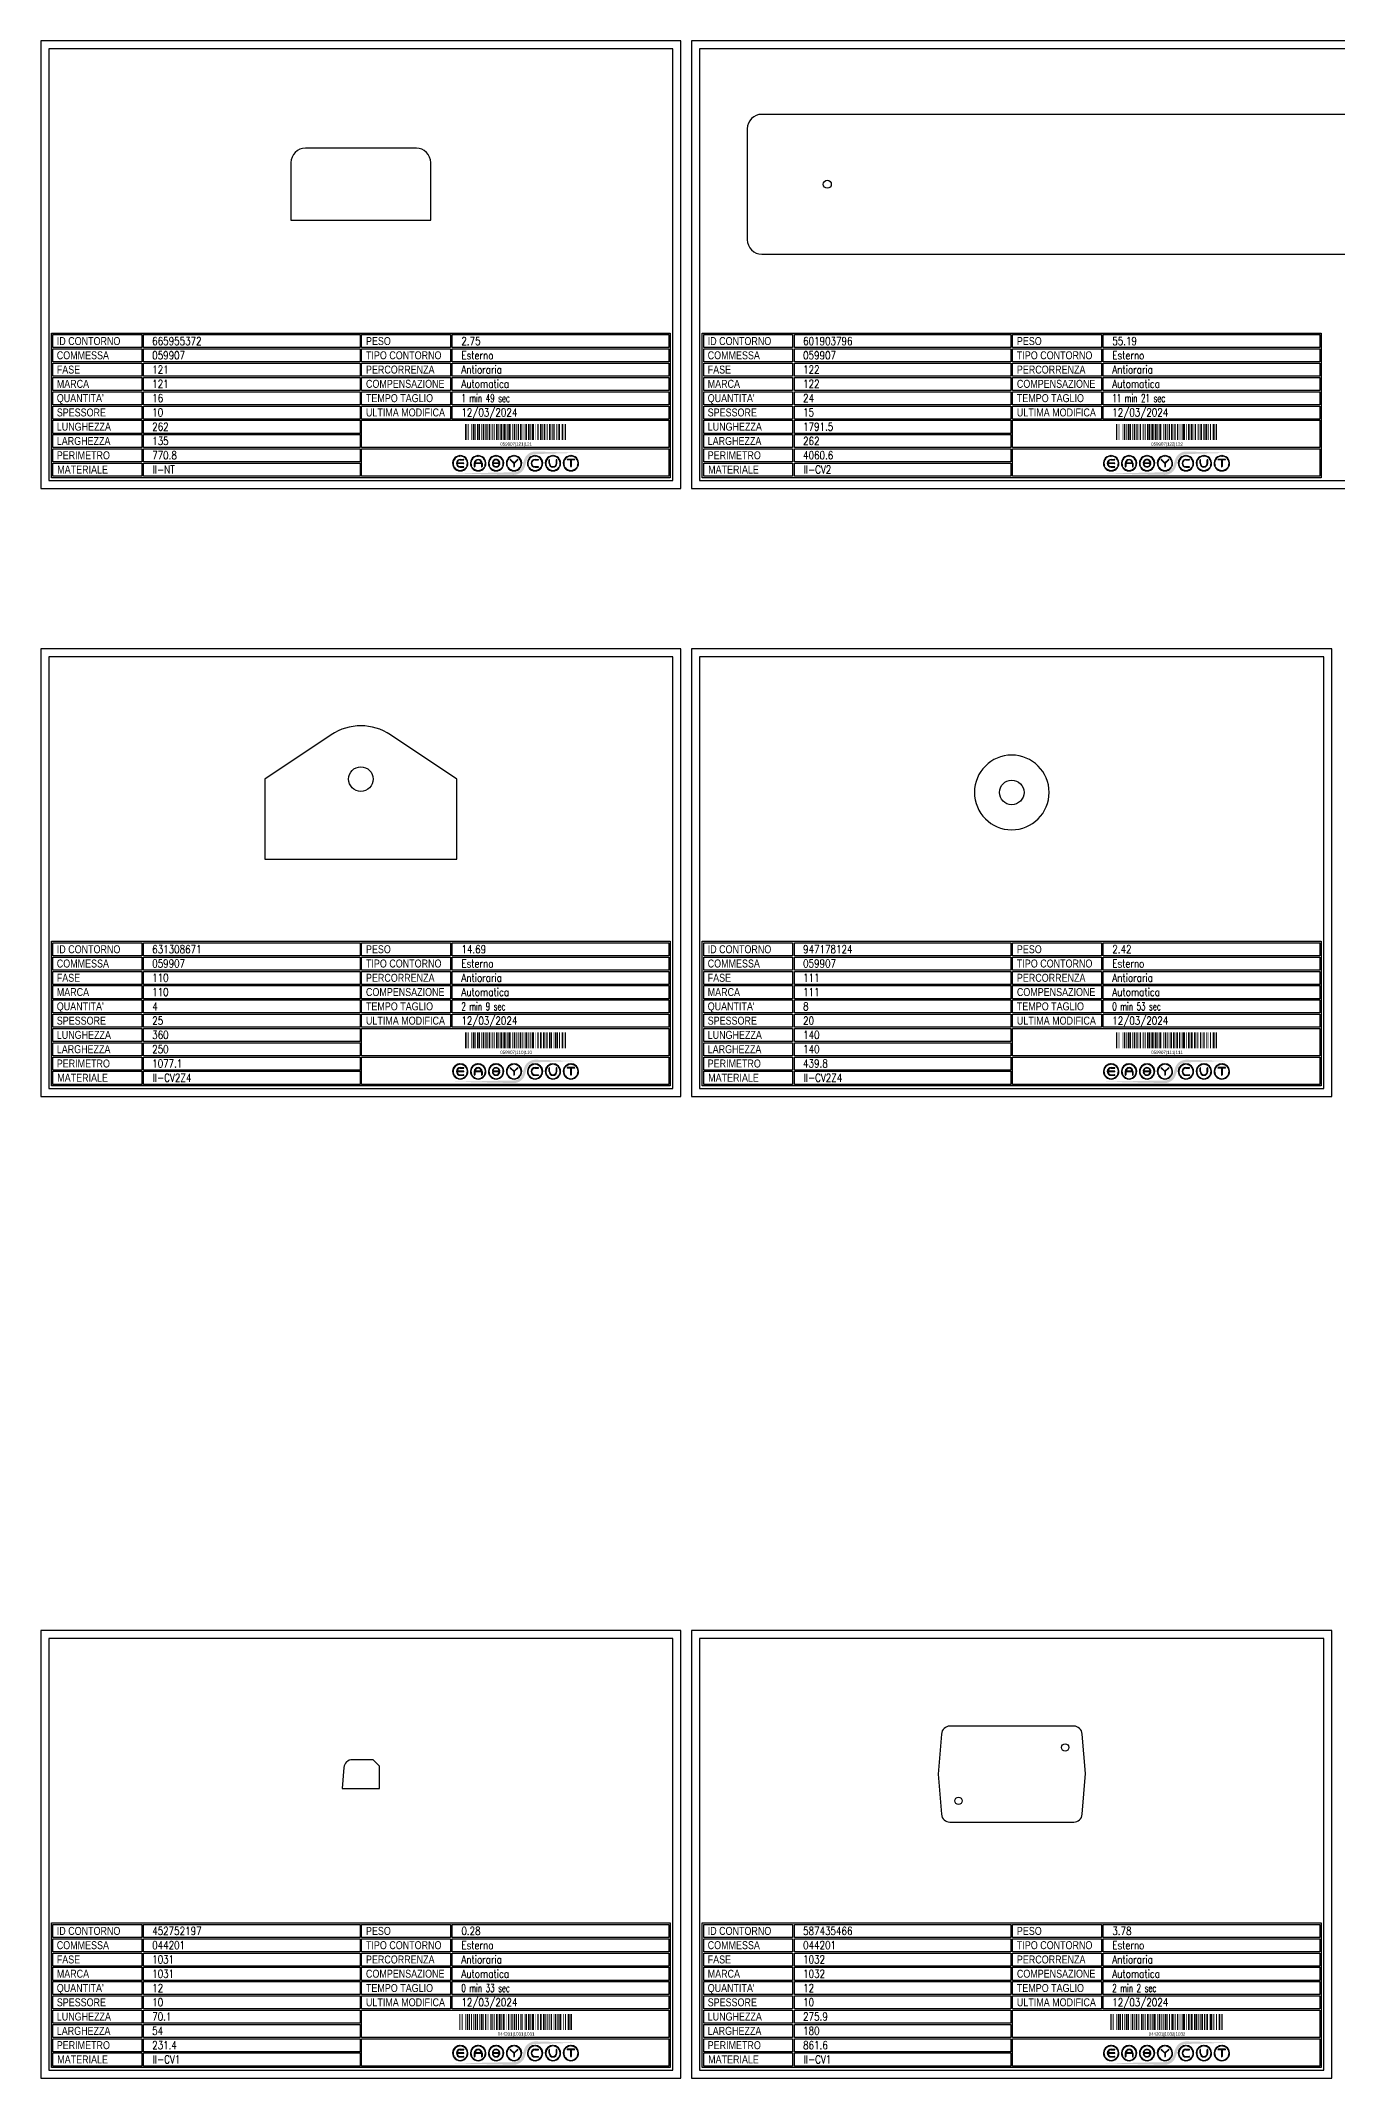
# Model space of a CAD drawing. Header units: millimetres. Extents: x 28039 to 145264, y 9873 to 40131.
# Drawn here: x 30479 to 32909, y 17393 to 21212 of the extents above; entities that cross this region are included whole.
import ezdxf
from ezdxf.enums import TextEntityAlignment as Align

# ---------------------------------------------------------------- set-up
doc = ezdxf.new("R2010")
doc.units = ezdxf.units.MM
doc.styles.add('EasyCutStyle', font='romans.shx', dxfattribs={"width": 0.8})
doc.styles.add('EasyCutStyle1', font='arial.ttf', dxfattribs={"width": 0.8})

# ---------------------------------------------------------------- blocks, each defined once
blk = doc.blocks.new('*U4')
at = {"color": 5}
blk.add_lwpolyline([(0, 0), (1200, 0), (1200, 839), (0, 839)], close=True, dxfattribs=at)
at = {"color": 7}
blk.add_lwpolyline([(15, 15), (1185, 15), (1185, 824), (15, 824)], close=True, dxfattribs=at)
at = {"color": 253}
blk.add_lwpolyline([(20, 291), (1180, 291), (1180, 20), (20, 20)], close=True, dxfattribs=at)
at = {"color": 2}
for points in [[(23, 288.1), (189.3, 288.1), (189.3, 263.7), (23, 263.7)], [(23, 288.1), (189.3, 288.1), (189.3, 263.7), (23, 263.7)], [(601.5, 288.1), (767.9, 288.1), (767.9, 263.7), (601.5, 263.7)], [(23, 261.4), (189.3, 261.4), (189.3, 237), (23, 237)], [(23, 234.6), (189.3, 234.6), (189.3, 210.2), (23, 210.2)], [(601.5, 261.4), (767.9, 261.4), (767.9, 237), (601.5, 237)], [(601.5, 234.6), (767.9, 234.6), (767.9, 210.2), (601.5, 210.2)], [(23, 207.9), (189.3, 207.9), (189.3, 183.4), (23, 183.4)], [(601.5, 207.9), (767.9, 207.9), (767.9, 183.4), (601.5, 183.4)], [(23, 181.1), (189.3, 181.1), (189.3, 156.7), (23, 156.7)], [(23, 154.3), (189.3, 154.3), (189.3, 129.9), (23, 129.9)], [(601.5, 181.1), (767.9, 181.1), (767.9, 156.7), (601.5, 156.7)], [(601.5, 154.3), (767.9, 154.3), (767.9, 129.9), (601.5, 129.9)], [(23, 127.6), (189.3, 127.6), (189.3, 103.1), (23, 103.1)], [(23, 100.8), (189.3, 100.8), (189.3, 76.4), (23, 76.4)], [(23, 74), (189.3, 74), (189.3, 49.6), (23, 49.6)], [(23, 47.3), (189.3, 47.3), (189.3, 22.9), (23, 22.9)]]:
    blk.add_lwpolyline(points, close=True, dxfattribs=at)
at = {"color": 1}
for points in [[(192.7, 288.1), (598.5, 288.1), (598.5, 263.7), (192.7, 263.7)], [(771.3, 288.1), (1177.2, 288.1), (1177.2, 263.7), (771.3, 263.7)], [(192.7, 261.4), (598.5, 261.4), (598.5, 237), (192.7, 237)], [(192.7, 234.6), (598.5, 234.6), (598.5, 210.2), (192.7, 210.2)], [(771.3, 261.4), (1177.2, 261.4), (1177.2, 237), (771.3, 237)], [(771.3, 234.6), (1177.2, 234.6), (1177.2, 210.2), (771.3, 210.2)], [(192.7, 207.9), (598.5, 207.9), (598.5, 183.4), (192.7, 183.4)], [(771.3, 207.9), (1177.2, 207.9), (1177.2, 183.4), (771.3, 183.4)], [(192.7, 181.1), (598.5, 181.1), (598.5, 156.7), (192.7, 156.7)], [(192.7, 154.3), (598.5, 154.3), (598.5, 129.9), (192.7, 129.9)], [(771.3, 181.1), (1177.2, 181.1), (1177.2, 156.7), (771.3, 156.7)], [(771.3, 154.3), (1177.2, 154.3), (1177.2, 129.9), (771.3, 129.9)], [(192.7, 127.6), (598.5, 127.6), (598.5, 103.1), (192.7, 103.1)], [(601.5, 127.6), (1177.2, 127.6), (1177.2, 76.4), (601.5, 76.4)], [(192.7, 100.8), (598.5, 100.8), (598.5, 76.4), (192.7, 76.4)], [(192.7, 74), (598.5, 74), (598.5, 49.6), (192.7, 49.6)], [(192.7, 47.3), (598.5, 47.3), (598.5, 22.9), (192.7, 22.9)], [(601.5, 74), (1177.2, 74), (1177.2, 22.9), (601.5, 22.9)]]:
    blk.add_lwpolyline(points, close=True, dxfattribs=at)
at = {"color": 161, "style": 'EasyCutStyle1', "width": 0.8}
for s, p in [('ID CONTORNO', (30.1, 268.6)), ('PESO', (609.6, 268.6)), ('COMMESSA', (30.1, 241.9)), ('FASE', (30.1, 215.1)), ('TIPO CONTORNO', (609.6, 241.9)), ('PERCORRENZA', (609.6, 215.1)), ('MARCA', (30.1, 188.4)), ('COMPENSAZIONE', (609.6, 188.4)), ("QUANTITA'", (30.1, 161.6)), ('TEMPO TAGLIO', (609.6, 161.6)), ('SPESSORE', (30.1, 134.8)), ('LUNGHEZZA', (30.1, 108.1)), ('ULTIMA MODIFICA', (609.6, 134.8)), ('LARGHEZZA', (30.1, 81.3)), ('PERIMETRO', (30.1, 54.5)), ('MATERIALE', (31, 27.8))]:
    blk.add_text(s, height=15, dxfattribs=at).set_placement(p)
at = {"style": 'EasyCutStyle'}
for tag, p, width in [('IDSHAPE', (208.9, 268.6), 0.8), ('WEIGTHSHAPE', (788.4, 268.6), 0.8), ('ORDERSHAPE', (208.9, 241.9), 0.8), ('PHASESHAPE', (208.9, 215.1), 0.8), ('TYPESHAPE', (788.4, 241.9), 0.8), ('JOUSHAPE', (788.4, 215.1), 0.8), ('MKSHAPE', (208.9, 188.4), 0.8), ('COMPSHAPE', (788.4, 188.4), 0.8), ('QTASHAPE', (208.9, 161.6), 0.8), ('TIMECUTSHAPE', (788.4, 161.6), 0.65), ('TKSHAPE', (208.9, 134.8), 0.8), ('LENGTHSHAPE', (208.9, 108.1), 0.8), ('LASTMODIFYSHAPE', (788.4, 134.8), 0.8), ('HEIGHTSHAPE', (208.9, 81.3), 0.8), ('PERIMETERSHAPE', (208.9, 54.5), 0.8), ('MATSHAPE', (209.8, 27.8), 0.8)]:
    blk.add_attdef(tag, p, '', height=15, dxfattribs=dict(at, width=width))
blk = doc.blocks.new('Logo')
h = blk.add_hatch(color=256)
h.set_gradient(color1=(255, 0, 0), color2=(255, 255, 0), tint=1)
h.paths.add_polyline_path([(20.5, 4.4, -0.339454), (37.1, 17.2), (118.6, 19.6), (37.1, 22, 0.339454), (15.8, 5.7), (13.2, -4.2, -0.339454), (-3.4, -16.9), (-118.2, -19.3), (-3.4, -21.7, 0.339454), (17.8, -5.4)])
for color, points in [(140, [(-115.9, -5.7, -1), (-116.7, -6.1, -0.520567), (-104.9, 14.3, -1), (-104.9, 13.5, 0.520567)]), (256, [(-97.3, 0.4), (-110, 0.4, -0.394366), (-103.7, 6.3), (-97.3, 6.3, 1), (-97.3, 7.2), (-103.7, 7.2, 1), (-103.7, -7.2), (-97.3, -7.2, 1), (-97.3, -6.3), (-103.7, -6.3, -0.394366), (-110, -0.4), (-97.3, -0.4, 1)]), (140, [(-91.4, -5.7, 1), (-90.6, -6.1, 0.520567), (-102.4, 14.3, 0.916853), (-102.6, 13.5, 0.043377), (-102.5, 13.5, -0.520567)]), (140, [(-82.3, -5.7, -1), (-83.1, -6.1, -0.520567), (-71.3, 14.3, -1), (-71.3, 13.5, 0.520567)]), (140, [(-57.8, -5.7, 1), (-57, -6.1, 0.520567), (-68.8, 14.3, 1), (-68.9, 13.5, -0.520567)]), (140, [(-48.7, -5.7, -1), (-49.5, -6.1, -0.520567), (-37.7, 14.3, -1), (-37.7, 13.5, 0.520567)]), (256, [(-31.2, -0.4, -0.486114), (-30.3, -1.5, -0.776377), (-42.6, -1.6, 1), (-43.4, -1.9, 0.776377), (-29.5, -1.7, 0.486114), (-31.2, 0.4), (-41.8, 0.4, -0.486114), (-42.6, 1.5, -0.776377), (-30.4, 1.6, 1), (-29.5, 1.9, 0.776377), (-43.5, 1.7, 0.486114), (-41.8, -0.4)]), (140, [(-24.2, -5.7, 1), (-23.4, -6.1, 0.520567), (-35.2, 14.3, 1), (-35.3, 13.5, -0.520567)]), (140, [(-15.1, -5.7, -1), (-15.9, -6.1, -0.520567), (-4.1, 14.3, -1), (-4.1, 13.5, 0.520567)]), (256, [(-9.3, 7.1, 1), (-10, 6.5), (-3.3, -0.2), (-3.3, -6.3, 1), (-2.4, -6.3), (-2.4, -0.2), (4.2, 6.5, 1), (3.6, 7.1), (-2.9, 0.6)]), (140, [(9.4, -5.7, 1), (10.2, -6.1, 0.520567), (-1.6, 14.3, 1), (-1.7, 13.5, -0.520567)]), (140, [(24.2, -5.7, -1), (23.4, -6.1, -0.520567), (35.2, 14.3, -1), (35.3, 13.5, 0.520567)]), (256, [(36.5, -7.2), (42.8, -7.2, 1), (42.8, -6.3), (36.5, -6.3, -1), (36.5, 6.3), (42.8, 6.3, 1), (42.8, 7.2), (36.5, 7.2, 1)]), (140, [(48.7, -5.7, 1), (49.5, -6.1, 0.520567), (37.7, 14.3, 1), (37.7, 13.5, -0.520567)]), (140, [(57.8, -5.7, -1), (57, -6.1, -0.520567), (68.8, 14.3, -1), (68.9, 13.5, 0.520567)]), (256, [(63.7, 0), (63.7, 6.3, 1), (62.9, 6.3), (62.9, 0, 1), (77.3, 0), (77.3, 6.3, 1), (76.4, 6.3), (76.4, 0, -1)]), (140, [(82.3, -5.7, 1), (83.1, -6.1, 0.520567), (71.3, 14.3, 1), (71.3, 13.5, -0.520567)]), (140, [(91.4, -5.7, -1), (90.6, -6.1, -0.520567), (102.4, 14.3, -1), (102.5, 13.5, 0.520567)]), (256, [(96.9, 7.2, 1), (96.9, 6.3), (103.2, 6.3), (103.2, -6.3, 1), (104.1, -6.3), (104.1, 6.3), (110.4, 6.3, 1), (110.4, 7.2)]), (140, [(115.9, -5.7, 1), (116.7, -6.1, 0.520567), (104.9, 14.3, 1), (104.9, 13.5, -0.520567)]), (140, [(-91.9, -8.3, 1), (-92.6, -7.8, -0.520567), (-114.8, -7.8, 1), (-115.5, -8.3, 0.520567)]), (140, [(-58.3, -8.3, 1), (-59, -7.8, -0.520567), (-81.2, -7.8, 1), (-81.9, -8.3, 0.520567)]), (140, [(-24.7, -8.3, 1), (-25.4, -7.8, -0.520567), (-47.6, -7.8, 1), (-48.3, -8.3, 0.520567)]), (140, [(8.9, -8.3, 1), (8.2, -7.8, -0.520567), (-14, -7.8, 1), (-14.7, -8.3, 0.520567)]), (140, [(48.3, -8.3, 1), (47.6, -7.8, -0.520567), (25.4, -7.8, 1), (24.7, -8.3, 0.520567)]), (140, [(81.9, -8.3, 1), (81.2, -7.8, -0.520567), (59, -7.8, 1), (58.3, -8.3, 0.520567)]), (140, [(115.5, -8.3, 1), (114.8, -7.8, -0.520567), (92.6, -7.8, 1), (91.9, -8.3, 0.520567)])]:
    blk.add_hatch(color=color).paths.add_polyline_path(points)
h = blk.add_hatch(color=256)
h.paths.add_polyline_path([(-63.7, -0.4), (-63.7, -6.3, 1), (-62.9, -6.3), (-62.9, 0, 1), (-77.3, 0), (-77.3, -6.3, 1), (-76.4, -6.3), (-76.4, -0.4)])
h.paths.add_polyline_path([(-76.4, 0.4, -0.933992), (-63.8, 0.4)], flags=16)
for p, q in [((-97.3, 0.4), (-110, 0.4)), ((-103.7, 7.2), (-97.3, 7.2)), ((-103.7, 6.3), (-97.3, 6.3)), ((-77.3, 0), (-77.3, -6.3)), ((-63.8, 0.4), (-76.4, 0.4)), ((-62.9, 0), (-62.9, -6.3)), ((-31.2, 0.4), (-41.8, 0.4)), ((-3.3, -0.2), (-10, 6.5)), ((-2.9, 0.6), (-9.3, 7.1)), ((-2.9, 0.6), (3.6, 7.1)), ((-2.4, -0.2), (4.2, 6.5)), ((36.5, 7.2), (42.8, 7.2)), ((36.5, 6.3), (42.8, 6.3)), ((62.9, 0), (62.9, 6.3)), ((63.7, 0), (63.7, 6.3)), ((76.4, 0), (76.4, 6.3)), ((77.3, 0), (77.3, 6.3)), ((110.4, 7.2), (96.9, 7.2)), ((103.2, 6.3), (96.9, 6.3)), ((103.2, 6.3), (103.2, -6.3)), ((104.1, 6.3), (104.1, -6.3)), ((110.4, 6.3), (104.1, 6.3)), ((-97.3, -0.4), (-110, -0.4)), ((-103.7, -6.3), (-97.3, -6.3)), ((-103.7, -7.2), (-97.3, -7.2)), ((-76.4, -0.4), (-76.4, -6.3)), ((-63.7, -0.4), (-76.4, -0.4)), ((-63.7, -0.4), (-63.7, -6.3)), ((-31.2, -0.4), (-41.8, -0.4)), ((-3.3, -0.2), (-3.3, -6.3)), ((-2.4, -0.2), (-2.4, -6.3)), ((36.5, -6.3), (42.8, -6.3)), ((36.5, -7.2), (42.8, -7.2))]:
    blk.add_line(p, q)
at = {"color": 140}
for centre, radius, start, end in [((-103.7, 0), 14.4, 95, 205), ((-103.7, 0), 13.5, 95, 205), ((-104.9, 13.9), 0.432, 275, 95), ((-102.5, 13.9), 0.432, 85, 265), ((-103.7, 0), 13.5, 335, 85), ((-103.7, 0), 14.4, 335, 85), ((-70.1, 0), 14.4, 95, 205), ((-70.1, 0), 13.5, 95, 205), ((-71.3, 13.9), 0.432, 275, 95), ((-68.9, 13.9), 0.432, 85, 265), ((-70.1, 0), 13.5, 335, 85), ((-70.1, 0), 14.4, 335, 85), ((-36.5, 0), 14.4, 95, 205), ((-36.5, 0), 13.5, 95, 205), ((-37.7, 13.9), 0.432, 275, 95), ((-35.3, 13.9), 0.432, 85, 265), ((-36.5, 0), 13.5, 335, 85), ((-36.5, 0), 14.4, 335, 85), ((-2.9, 0), 14.4, 95, 205), ((-2.9, 0), 13.5, 95, 205), ((-4.1, 13.9), 0.432, 275, 95), ((-1.7, 13.9), 0.432, 85, 265), ((-2.9, 0), 13.5, 335, 85), ((-2.9, 0), 14.4, 335, 85), ((36.5, 0), 14.4, 95, 205), ((36.5, 0), 13.5, 95, 205), ((35.3, 13.9), 0.432, 275, 95), ((37.7, 13.9), 0.432, 85, 265), ((36.5, 0), 14.4, 335, 85), ((36.5, 0), 13.5, 335, 85), ((70.1, 0), 14.4, 95, 205), ((70.1, 0), 13.5, 95, 205), ((68.9, 13.9), 0.432, 275, 95), ((71.3, 13.9), 0.432, 85, 265), ((70.1, 0), 14.4, 335, 85), ((70.1, 0), 13.5, 335, 85), ((103.7, 0), 14.4, 95, 205), ((103.7, 0), 13.5, 95, 205), ((102.5, 13.9), 0.432, 275, 95), ((104.9, 13.9), 0.432, 85, 265), ((103.7, 0), 14.4, 335, 85), ((103.7, 0), 13.5, 335, 85), ((-116.3, -5.9), 0.432, 205, 25), ((-115.1, -8), 0.432, 35, 215), ((-103.7, 0), 14.4, 215, 325), ((-103.7, 0), 13.5, 215, 325), ((-92.2, -8), 0.432, 325, 145), ((-91, -5.9), 0.432, 155, 335), ((-82.7, -5.9), 0.432, 205, 25), ((-81.5, -8), 0.432, 35, 215), ((-70.1, 0), 14.4, 215, 325), ((-70.1, 0), 13.5, 215, 325), ((-58.6, -8), 0.432, 325, 145), ((-57.4, -5.9), 0.432, 155, 335), ((-49.1, -5.9), 0.432, 205, 25), ((-47.9, -8), 0.432, 35, 215), ((-36.5, 0), 14.4, 215, 325), ((-36.5, 0), 13.5, 215, 325), ((-25, -8), 0.432, 325, 145), ((-23.8, -5.9), 0.432, 155, 335), ((-15.5, -5.9), 0.432, 205, 25), ((-14.3, -8), 0.432, 35, 215), ((-2.9, 0), 14.4, 215, 325), ((-2.9, 0), 13.5, 215, 325), ((8.6, -8), 0.432, 325, 145), ((9.8, -5.9), 0.432, 155, 335), ((23.8, -5.9), 0.432, 205, 25), ((25, -8), 0.432, 35, 215), ((36.5, 0), 14.4, 215, 325), ((36.5, 0), 13.5, 215, 325), ((47.9, -8), 0.432, 325, 145), ((49.1, -5.9), 0.432, 155, 335), ((57.4, -5.9), 0.432, 205, 25), ((58.6, -8), 0.432, 35, 215), ((70.1, 0), 14.4, 215, 325), ((70.1, 0), 13.5, 215, 325), ((81.5, -8), 0.432, 325, 145), ((82.7, -5.9), 0.432, 155, 335), ((91, -5.9), 0.432, 205, 25), ((92.2, -8), 0.432, 35, 215), ((103.7, 0), 14.4, 215, 325), ((103.7, 0), 13.5, 215, 325), ((115.1, -8), 0.432, 325, 145), ((116.3, -5.9), 0.432, 155, 335)]:
    blk.add_arc(centre, radius, start, end, dxfattribs=at)
for centre, radius, start, end in [((-103.7, 0), 7.2, 90, 270), ((-103.7, 0), 6.34, 90, 176.0904), ((-97.3, 6.8), 0.432, 270, 90), ((-97.3, 0), 0.432, 270, 90), ((-70.1, 0), 7.2, 0, 180), ((-70.1, 0), 6.34, 3.9096, 176.0904), ((-36.5, 0), 7.2, 15, 166.2998), ((-41.8, 1.3), 1.73, 166.2998, 270), ((-41.8, 1.3), 0.864, 166.2998, 270), ((-36.5, 0), 6.34, 15, 166.2998), ((-31.2, -1.3), 1.73, 346.2998, 90), ((-29.9, 1.8), 0.432, 195, 15), ((-9.6, 6.8), 0.432, 45, 225), ((3.9, 6.8), 0.432, 315, 135), ((36.5, 0), 7.2, 90, 270), ((36.5, 0), 6.34, 90, 270), ((42.8, 6.8), 0.432, 270, 90), ((63.3, 6.3), 0.432, 0, 180), ((70.1, 0), 7.2, 180, 0), ((70.1, 0), 6.34, 180, 0), ((76.8, 6.3), 0.432, 0, 180), ((96.9, 6.8), 0.432, 90, 270), ((110.4, 6.8), 0.432, 270, 90), ((-103.7, 0), 6.34, 183.9096, 270), ((-97.3, -6.8), 0.432, 270, 90), ((-76.8, -6.3), 0.432, 180, 0), ((-63.3, -6.3), 0.432, 180, 0), ((-43, -1.8), 0.432, 15, 195), ((-36.5, 0), 7.2, 195, 346.2998), ((-36.5, 0), 6.34, 195, 346.2998), ((-31.2, -1.3), 0.864, 346.2998, 90), ((-2.9, -6.3), 0.432, 180, 0), ((42.8, -6.8), 0.432, 270, 90), ((103.7, -6.3), 0.432, 180, 0)]:
    blk.add_arc(centre, radius, start, end)
blk = doc.blocks.new('BARCODE128_452752197', base_point=(31368.8, 17473.4))
at = {"linetype": 'Continuous'}
for points, const_width in [([(31369.8, 17473.4), (31369.8, 17503.4)], 2), ([(31372.3, 17473.4), (31372.3, 17503.4)], 1), ([(31375.3, 17473.4), (31375.3, 17503.4)], 1), ([(31380.3, 17473.4), (31380.3, 17503.4)], 1), ([(31384.3, 17473.4), (31384.3, 17503.4)], 3), ([(31387.8, 17473.4), (31387.8, 17503.4)], 2), ([(31391.8, 17473.4), (31391.8, 17503.4)], 2), ([(31395.3, 17473.4), (31395.3, 17503.4)], 1), ([(31399.3, 17473.4), (31399.3, 17503.4)], 3), ([(31402.8, 17473.4), (31402.8, 17503.4)], 2), ([(31406.3, 17473.4), (31406.3, 17503.4)], 1), ([(31410.3, 17473.4), (31410.3, 17503.4)], 3), ([(31413.8, 17473.4), (31413.8, 17503.4)], 2), ([(31418.3, 17473.4), (31418.3, 17503.4)], 3), ([(31422.3, 17473.4), (31422.3, 17503.4)], 1), ([(31424.3, 17473.4), (31424.3, 17503.4)], 1), ([(31428.3, 17473.4), (31428.3, 17503.4)], 3), ([(31431.8, 17473.4), (31431.8, 17503.4)], 2), ([(31435.3, 17473.4), (31435.3, 17503.4)], 1), ([(31439.3, 17473.4), (31439.3, 17503.4)], 3), ([(31443.8, 17473.4), (31443.8, 17503.4)], 2), ([(31446.3, 17473.4), (31446.3, 17503.4)], 1), ([(31448.3, 17473.4), (31448.3, 17503.4)], 1), ([(31451.8, 17473.4), (31451.8, 17503.4)], 4), ([(31457.3, 17473.4), (31457.3, 17503.4)], 1), ([(31461.3, 17473.4), (31461.3, 17503.4)], 3), ([(31465.8, 17473.4), (31465.8, 17503.4)], 2), ([(31468.3, 17473.4), (31468.3, 17503.4)], 1), ([(31472.3, 17473.4), (31472.3, 17503.4)], 3), ([(31475.8, 17473.4), (31475.8, 17503.4)], 2), ([(31479.8, 17473.4), (31479.8, 17503.4)], 2), ([(31483.3, 17473.4), (31483.3, 17503.4)], 1), ([(31486.3, 17473.4), (31486.3, 17503.4)], 3), ([(31490.3, 17473.4), (31490.3, 17503.4)], 1), ([(31494.3, 17473.4), (31494.3, 17503.4)], 3), ([(31498.8, 17473.4), (31498.8, 17503.4)], 2), ([(31501.3, 17473.4), (31501.3, 17503.4)], 1), ([(31503.3, 17473.4), (31503.3, 17503.4)], 1), ([(31506.8, 17473.4), (31506.8, 17503.4)], 4), ([(31512.3, 17473.4), (31512.3, 17503.4)], 1), ([(31516.3, 17473.4), (31516.3, 17503.4)], 3), ([(31520.8, 17473.4), (31520.8, 17503.4)], 2), ([(31523.3, 17473.4), (31523.3, 17503.4)], 1), ([(31527.3, 17473.4), (31527.3, 17503.4)], 3), ([(31530.8, 17473.4), (31530.8, 17503.4)], 2), ([(31534.8, 17473.4), (31534.8, 17503.4)], 2), ([(31538.3, 17473.4), (31538.3, 17503.4)], 1), ([(31541.3, 17473.4), (31541.3, 17503.4)], 3), ([(31545.3, 17473.4), (31545.3, 17503.4)], 1), ([(31549.3, 17473.4), (31549.3, 17503.4)], 3), ([(31553.8, 17473.4), (31553.8, 17503.4)], 2), ([(31556.3, 17473.4), (31556.3, 17503.4)], 1), ([(31558.8, 17473.4), (31558.8, 17503.4)], 2), ([(31564.3, 17473.4), (31564.3, 17503.4)], 1), ([(31567.8, 17473.4), (31567.8, 17503.4)], 2), ([(31573.3, 17473.4), (31573.3, 17503.4)], 3), ([(31576.3, 17473.4), (31576.3, 17503.4)], 1), ([(31578.8, 17473.4), (31578.8, 17503.4)], 2)]:
    blk.add_lwpolyline(points, dxfattribs=dict(at, const_width=const_width))
blk.add_text('044201|1031|1031', height=6).set_placement((31475.3, 17462.9), align=Align.CENTER)
blk = doc.blocks.new('BARCODE128_587435466', base_point=(32588.8, 17473.4))
at = {"linetype": 'Continuous'}
for points, const_width in [([(32589.8, 17473.4), (32589.8, 17503.4)], 2), ([(32592.3, 17473.4), (32592.3, 17503.4)], 1), ([(32595.3, 17473.4), (32595.3, 17503.4)], 1), ([(32600.3, 17473.4), (32600.3, 17503.4)], 1), ([(32604.3, 17473.4), (32604.3, 17503.4)], 3), ([(32607.8, 17473.4), (32607.8, 17503.4)], 2), ([(32611.8, 17473.4), (32611.8, 17503.4)], 2), ([(32615.3, 17473.4), (32615.3, 17503.4)], 1), ([(32619.3, 17473.4), (32619.3, 17503.4)], 3), ([(32622.8, 17473.4), (32622.8, 17503.4)], 2), ([(32626.3, 17473.4), (32626.3, 17503.4)], 1), ([(32630.3, 17473.4), (32630.3, 17503.4)], 3), ([(32633.8, 17473.4), (32633.8, 17503.4)], 2), ([(32638.3, 17473.4), (32638.3, 17503.4)], 3), ([(32642.3, 17473.4), (32642.3, 17503.4)], 1), ([(32644.3, 17473.4), (32644.3, 17503.4)], 1), ([(32648.3, 17473.4), (32648.3, 17503.4)], 3), ([(32651.8, 17473.4), (32651.8, 17503.4)], 2), ([(32655.3, 17473.4), (32655.3, 17503.4)], 1), ([(32659.3, 17473.4), (32659.3, 17503.4)], 3), ([(32663.8, 17473.4), (32663.8, 17503.4)], 2), ([(32666.3, 17473.4), (32666.3, 17503.4)], 1), ([(32668.3, 17473.4), (32668.3, 17503.4)], 1), ([(32671.8, 17473.4), (32671.8, 17503.4)], 4), ([(32677.3, 17473.4), (32677.3, 17503.4)], 1), ([(32681.3, 17473.4), (32681.3, 17503.4)], 3), ([(32685.8, 17473.4), (32685.8, 17503.4)], 2), ([(32688.3, 17473.4), (32688.3, 17503.4)], 1), ([(32692.3, 17473.4), (32692.3, 17503.4)], 3), ([(32695.8, 17473.4), (32695.8, 17503.4)], 2), ([(32699.8, 17473.4), (32699.8, 17503.4)], 2), ([(32703.3, 17473.4), (32703.3, 17503.4)], 1), ([(32706.3, 17473.4), (32706.3, 17503.4)], 3), ([(32710.8, 17473.4), (32710.8, 17503.4)], 2), ([(32715.3, 17473.4), (32715.3, 17503.4)], 3), ([(32719.3, 17473.4), (32719.3, 17503.4)], 1), ([(32721.3, 17473.4), (32721.3, 17503.4)], 1), ([(32723.3, 17473.4), (32723.3, 17503.4)], 1), ([(32726.8, 17473.4), (32726.8, 17503.4)], 4), ([(32732.3, 17473.4), (32732.3, 17503.4)], 1), ([(32736.3, 17473.4), (32736.3, 17503.4)], 3), ([(32740.8, 17473.4), (32740.8, 17503.4)], 2), ([(32743.3, 17473.4), (32743.3, 17503.4)], 1), ([(32747.3, 17473.4), (32747.3, 17503.4)], 3), ([(32750.8, 17473.4), (32750.8, 17503.4)], 2), ([(32754.8, 17473.4), (32754.8, 17503.4)], 2), ([(32758.3, 17473.4), (32758.3, 17503.4)], 1), ([(32761.3, 17473.4), (32761.3, 17503.4)], 3), ([(32765.8, 17473.4), (32765.8, 17503.4)], 2), ([(32770.3, 17473.4), (32770.3, 17503.4)], 3), ([(32774.3, 17473.4), (32774.3, 17503.4)], 1), ([(32777.8, 17473.4), (32777.8, 17503.4)], 4), ([(32781.3, 17473.4), (32781.3, 17503.4)], 1), ([(32783.3, 17473.4), (32783.3, 17503.4)], 1), ([(32787.8, 17473.4), (32787.8, 17503.4)], 2), ([(32793.3, 17473.4), (32793.3, 17503.4)], 3), ([(32796.3, 17473.4), (32796.3, 17503.4)], 1), ([(32798.8, 17473.4), (32798.8, 17503.4)], 2)]:
    blk.add_lwpolyline(points, dxfattribs=dict(at, const_width=const_width))
blk.add_text('044201|1032|1032', height=6).set_placement((32695.3, 17462.9), align=Align.CENTER)
blk = doc.blocks.new('BARCODE128_631308671', base_point=(31368.8, 19313.4))
at = {"linetype": 'Continuous'}
for points, const_width in [([(31369.8, 19313.4), (31369.8, 19343.4)], 2), ([(31372.3, 19313.4), (31372.3, 19343.4)], 1), ([(31375.3, 19313.4), (31375.3, 19343.4)], 1), ([(31380.3, 19313.4), (31380.3, 19343.4)], 1), ([(31384.3, 19313.4), (31384.3, 19343.4)], 3), ([(31387.8, 19313.4), (31387.8, 19343.4)], 2), ([(31391.8, 19313.4), (31391.8, 19343.4)], 2), ([(31395.3, 19313.4), (31395.3, 19343.4)], 3), ([(31399.3, 19313.4), (31399.3, 19343.4)], 1), ([(31403.3, 19313.4), (31403.3, 19343.4)], 3), ([(31407.3, 19313.4), (31407.3, 19343.4)], 1), ([(31409.8, 19313.4), (31409.8, 19343.4)], 2), ([(31414.3, 19313.4), (31414.3, 19343.4)], 3), ([(31418.3, 19313.4), (31418.3, 19343.4)], 1), ([(31420.8, 19313.4), (31420.8, 19343.4)], 2), ([(31424.3, 19313.4), (31424.3, 19343.4)], 1), ([(31428.3, 19313.4), (31428.3, 19343.4)], 3), ([(31431.8, 19313.4), (31431.8, 19343.4)], 2), ([(31436.3, 19313.4), (31436.3, 19343.4)], 3), ([(31439.8, 19313.4), (31439.8, 19343.4)], 2), ([(31443.3, 19313.4), (31443.3, 19343.4)], 3), ([(31446.3, 19313.4), (31446.3, 19343.4)], 1), ([(31448.3, 19313.4), (31448.3, 19343.4)], 1), ([(31451.8, 19313.4), (31451.8, 19343.4)], 4), ([(31457.3, 19313.4), (31457.3, 19343.4)], 1), ([(31461.3, 19313.4), (31461.3, 19343.4)], 3), ([(31465.8, 19313.4), (31465.8, 19343.4)], 2), ([(31468.3, 19313.4), (31468.3, 19343.4)], 1), ([(31472.3, 19313.4), (31472.3, 19343.4)], 3), ([(31476.8, 19313.4), (31476.8, 19343.4)], 2), ([(31479.3, 19313.4), (31479.3, 19343.4)], 1), ([(31483.3, 19313.4), (31483.3, 19343.4)], 3), ([(31486.8, 19313.4), (31486.8, 19343.4)], 2), ([(31490.3, 19313.4), (31490.3, 19343.4)], 1), ([(31492.3, 19313.4), (31492.3, 19343.4)], 1), ([(31495.8, 19313.4), (31495.8, 19343.4)], 4), ([(31501.3, 19313.4), (31501.3, 19343.4)], 1), ([(31505.3, 19313.4), (31505.3, 19343.4)], 3), ([(31509.8, 19313.4), (31509.8, 19343.4)], 2), ([(31512.3, 19313.4), (31512.3, 19343.4)], 1), ([(31516.3, 19313.4), (31516.3, 19343.4)], 3), ([(31520.8, 19313.4), (31520.8, 19343.4)], 2), ([(31523.3, 19313.4), (31523.3, 19343.4)], 1), ([(31527.3, 19313.4), (31527.3, 19343.4)], 3), ([(31530.8, 19313.4), (31530.8, 19343.4)], 2), ([(31534.3, 19313.4), (31534.3, 19343.4)], 1), ([(31537.8, 19313.4), (31537.8, 19343.4)], 2), ([(31541.3, 19313.4), (31541.3, 19343.4)], 3), ([(31545.8, 19313.4), (31545.8, 19343.4)], 2), ([(31551.3, 19313.4), (31551.3, 19343.4)], 3), ([(31554.3, 19313.4), (31554.3, 19343.4)], 1), ([(31556.8, 19313.4), (31556.8, 19343.4)], 2)]:
    blk.add_lwpolyline(points, dxfattribs=dict(at, const_width=const_width))
blk.add_text('059907|110|110', height=6).set_placement((31464.3, 19302.9), align=Align.CENTER)
blk = doc.blocks.new('BARCODE128_947178124', base_point=(32588.8, 19313.4))
at = {"linetype": 'Continuous'}
for points, const_width in [([(32589.8, 19313.4), (32589.8, 19343.4)], 2), ([(32592.3, 19313.4), (32592.3, 19343.4)], 1), ([(32595.3, 19313.4), (32595.3, 19343.4)], 1), ([(32600.3, 19313.4), (32600.3, 19343.4)], 1), ([(32604.3, 19313.4), (32604.3, 19343.4)], 3), ([(32607.8, 19313.4), (32607.8, 19343.4)], 2), ([(32611.8, 19313.4), (32611.8, 19343.4)], 2), ([(32615.3, 19313.4), (32615.3, 19343.4)], 3), ([(32619.3, 19313.4), (32619.3, 19343.4)], 1), ([(32623.3, 19313.4), (32623.3, 19343.4)], 3), ([(32627.3, 19313.4), (32627.3, 19343.4)], 1), ([(32629.8, 19313.4), (32629.8, 19343.4)], 2), ([(32634.3, 19313.4), (32634.3, 19343.4)], 3), ([(32638.3, 19313.4), (32638.3, 19343.4)], 1), ([(32640.8, 19313.4), (32640.8, 19343.4)], 2), ([(32644.3, 19313.4), (32644.3, 19343.4)], 1), ([(32648.3, 19313.4), (32648.3, 19343.4)], 3), ([(32651.8, 19313.4), (32651.8, 19343.4)], 2), ([(32656.3, 19313.4), (32656.3, 19343.4)], 3), ([(32659.8, 19313.4), (32659.8, 19343.4)], 2), ([(32663.3, 19313.4), (32663.3, 19343.4)], 3), ([(32666.3, 19313.4), (32666.3, 19343.4)], 1), ([(32668.3, 19313.4), (32668.3, 19343.4)], 1), ([(32671.8, 19313.4), (32671.8, 19343.4)], 4), ([(32677.3, 19313.4), (32677.3, 19343.4)], 1), ([(32681.3, 19313.4), (32681.3, 19343.4)], 3), ([(32685.8, 19313.4), (32685.8, 19343.4)], 2), ([(32688.3, 19313.4), (32688.3, 19343.4)], 1), ([(32692.3, 19313.4), (32692.3, 19343.4)], 3), ([(32696.8, 19313.4), (32696.8, 19343.4)], 2), ([(32699.3, 19313.4), (32699.3, 19343.4)], 1), ([(32703.3, 19313.4), (32703.3, 19343.4)], 3), ([(32707.8, 19313.4), (32707.8, 19343.4)], 2), ([(32710.3, 19313.4), (32710.3, 19343.4)], 1), ([(32712.3, 19313.4), (32712.3, 19343.4)], 1), ([(32715.8, 19313.4), (32715.8, 19343.4)], 4), ([(32721.3, 19313.4), (32721.3, 19343.4)], 1), ([(32725.3, 19313.4), (32725.3, 19343.4)], 3), ([(32729.8, 19313.4), (32729.8, 19343.4)], 2), ([(32732.3, 19313.4), (32732.3, 19343.4)], 1), ([(32736.3, 19313.4), (32736.3, 19343.4)], 3), ([(32740.8, 19313.4), (32740.8, 19343.4)], 2), ([(32743.3, 19313.4), (32743.3, 19343.4)], 1), ([(32747.3, 19313.4), (32747.3, 19343.4)], 3), ([(32751.8, 19313.4), (32751.8, 19343.4)], 2), ([(32754.3, 19313.4), (32754.3, 19343.4)], 1), ([(32758.8, 19313.4), (32758.8, 19343.4)], 2), ([(32761.3, 19313.4), (32761.3, 19343.4)], 1), ([(32765.8, 19313.4), (32765.8, 19343.4)], 2), ([(32771.3, 19313.4), (32771.3, 19343.4)], 3), ([(32774.3, 19313.4), (32774.3, 19343.4)], 1), ([(32776.8, 19313.4), (32776.8, 19343.4)], 2)]:
    blk.add_lwpolyline(points, dxfattribs=dict(at, const_width=const_width))
blk.add_text('059907|111|111', height=6).set_placement((32684.3, 19302.9), align=Align.CENTER)
blk = doc.blocks.new('BARCODE128_665955372', base_point=(31368.8, 20453.4))
at = {"linetype": 'Continuous'}
for points, const_width in [([(31369.8, 20453.4), (31369.8, 20483.4)], 2), ([(31372.3, 20453.4), (31372.3, 20483.4)], 1), ([(31375.3, 20453.4), (31375.3, 20483.4)], 1), ([(31380.3, 20453.4), (31380.3, 20483.4)], 1), ([(31384.3, 20453.4), (31384.3, 20483.4)], 3), ([(31387.8, 20453.4), (31387.8, 20483.4)], 2), ([(31391.8, 20453.4), (31391.8, 20483.4)], 2), ([(31395.3, 20453.4), (31395.3, 20483.4)], 3), ([(31399.3, 20453.4), (31399.3, 20483.4)], 1), ([(31403.3, 20453.4), (31403.3, 20483.4)], 3), ([(31407.3, 20453.4), (31407.3, 20483.4)], 1), ([(31409.8, 20453.4), (31409.8, 20483.4)], 2), ([(31414.3, 20453.4), (31414.3, 20483.4)], 3), ([(31418.3, 20453.4), (31418.3, 20483.4)], 1), ([(31420.8, 20453.4), (31420.8, 20483.4)], 2), ([(31424.3, 20453.4), (31424.3, 20483.4)], 1), ([(31428.3, 20453.4), (31428.3, 20483.4)], 3), ([(31431.8, 20453.4), (31431.8, 20483.4)], 2), ([(31436.3, 20453.4), (31436.3, 20483.4)], 3), ([(31439.8, 20453.4), (31439.8, 20483.4)], 2), ([(31443.3, 20453.4), (31443.3, 20483.4)], 3), ([(31446.3, 20453.4), (31446.3, 20483.4)], 1), ([(31448.3, 20453.4), (31448.3, 20483.4)], 1), ([(31451.8, 20453.4), (31451.8, 20483.4)], 4), ([(31457.3, 20453.4), (31457.3, 20483.4)], 1), ([(31461.3, 20453.4), (31461.3, 20483.4)], 3), ([(31465.8, 20453.4), (31465.8, 20483.4)], 2), ([(31468.8, 20453.4), (31468.8, 20483.4)], 2), ([(31473.3, 20453.4), (31473.3, 20483.4)], 3), ([(31477.3, 20453.4), (31477.3, 20483.4)], 1), ([(31479.3, 20453.4), (31479.3, 20483.4)], 1), ([(31483.3, 20453.4), (31483.3, 20483.4)], 3), ([(31487.8, 20453.4), (31487.8, 20483.4)], 2), ([(31490.3, 20453.4), (31490.3, 20483.4)], 1), ([(31492.3, 20453.4), (31492.3, 20483.4)], 1), ([(31495.8, 20453.4), (31495.8, 20483.4)], 4), ([(31501.3, 20453.4), (31501.3, 20483.4)], 1), ([(31505.3, 20453.4), (31505.3, 20483.4)], 3), ([(31509.8, 20453.4), (31509.8, 20483.4)], 2), ([(31512.8, 20453.4), (31512.8, 20483.4)], 2), ([(31517.3, 20453.4), (31517.3, 20483.4)], 3), ([(31521.3, 20453.4), (31521.3, 20483.4)], 1), ([(31523.3, 20453.4), (31523.3, 20483.4)], 1), ([(31527.3, 20453.4), (31527.3, 20483.4)], 3), ([(31531.8, 20453.4), (31531.8, 20483.4)], 2), ([(31535.3, 20453.4), (31535.3, 20483.4)], 3), ([(31540.8, 20453.4), (31540.8, 20483.4)], 2), ([(31543.3, 20453.4), (31543.3, 20483.4)], 1), ([(31545.8, 20453.4), (31545.8, 20483.4)], 2), ([(31551.3, 20453.4), (31551.3, 20483.4)], 3), ([(31554.3, 20453.4), (31554.3, 20483.4)], 1), ([(31556.8, 20453.4), (31556.8, 20483.4)], 2)]:
    blk.add_lwpolyline(points, dxfattribs=dict(at, const_width=const_width))
blk.add_text('059907|121|121', height=6).set_placement((31464.3, 20442.9), align=Align.CENTER)
blk = doc.blocks.new('*U18')
at = {"color": 5}
blk.add_lwpolyline([(0, 0), (2000, 0), (2000, 839), (0, 839)], close=True, dxfattribs=at)
at = {"color": 7}
blk.add_lwpolyline([(15, 15), (1985, 15), (1985, 824), (15, 824)], close=True, dxfattribs=at)
at = {"color": 253}
blk.add_lwpolyline([(20, 291), (1180, 291), (1180, 20), (20, 20)], close=True, dxfattribs=at)
at = {"color": 2}
for points in [[(23, 288.1), (189.3, 288.1), (189.3, 263.7), (23, 263.7)], [(23, 288.1), (189.3, 288.1), (189.3, 263.7), (23, 263.7)], [(601.5, 288.1), (767.9, 288.1), (767.9, 263.7), (601.5, 263.7)], [(23, 261.4), (189.3, 261.4), (189.3, 237), (23, 237)], [(23, 234.6), (189.3, 234.6), (189.3, 210.2), (23, 210.2)], [(601.5, 261.4), (767.9, 261.4), (767.9, 237), (601.5, 237)], [(601.5, 234.6), (767.9, 234.6), (767.9, 210.2), (601.5, 210.2)], [(23, 207.9), (189.3, 207.9), (189.3, 183.4), (23, 183.4)], [(601.5, 207.9), (767.9, 207.9), (767.9, 183.4), (601.5, 183.4)], [(23, 181.1), (189.3, 181.1), (189.3, 156.7), (23, 156.7)], [(23, 154.3), (189.3, 154.3), (189.3, 129.9), (23, 129.9)], [(601.5, 181.1), (767.9, 181.1), (767.9, 156.7), (601.5, 156.7)], [(601.5, 154.3), (767.9, 154.3), (767.9, 129.9), (601.5, 129.9)], [(23, 127.6), (189.3, 127.6), (189.3, 103.1), (23, 103.1)], [(23, 100.8), (189.3, 100.8), (189.3, 76.4), (23, 76.4)], [(23, 74), (189.3, 74), (189.3, 49.6), (23, 49.6)], [(23, 47.3), (189.3, 47.3), (189.3, 22.9), (23, 22.9)]]:
    blk.add_lwpolyline(points, close=True, dxfattribs=at)
at = {"color": 1}
for points in [[(192.7, 288.1), (598.5, 288.1), (598.5, 263.7), (192.7, 263.7)], [(771.3, 288.1), (1177.2, 288.1), (1177.2, 263.7), (771.3, 263.7)], [(192.7, 261.4), (598.5, 261.4), (598.5, 237), (192.7, 237)], [(192.7, 234.6), (598.5, 234.6), (598.5, 210.2), (192.7, 210.2)], [(771.3, 261.4), (1177.2, 261.4), (1177.2, 237), (771.3, 237)], [(771.3, 234.6), (1177.2, 234.6), (1177.2, 210.2), (771.3, 210.2)], [(192.7, 207.9), (598.5, 207.9), (598.5, 183.4), (192.7, 183.4)], [(771.3, 207.9), (1177.2, 207.9), (1177.2, 183.4), (771.3, 183.4)], [(192.7, 181.1), (598.5, 181.1), (598.5, 156.7), (192.7, 156.7)], [(192.7, 154.3), (598.5, 154.3), (598.5, 129.9), (192.7, 129.9)], [(771.3, 181.1), (1177.2, 181.1), (1177.2, 156.7), (771.3, 156.7)], [(771.3, 154.3), (1177.2, 154.3), (1177.2, 129.9), (771.3, 129.9)], [(192.7, 127.6), (598.5, 127.6), (598.5, 103.1), (192.7, 103.1)], [(601.5, 127.6), (1177.2, 127.6), (1177.2, 76.4), (601.5, 76.4)], [(192.7, 100.8), (598.5, 100.8), (598.5, 76.4), (192.7, 76.4)], [(192.7, 74), (598.5, 74), (598.5, 49.6), (192.7, 49.6)], [(192.7, 47.3), (598.5, 47.3), (598.5, 22.9), (192.7, 22.9)], [(601.5, 74), (1177.2, 74), (1177.2, 22.9), (601.5, 22.9)]]:
    blk.add_lwpolyline(points, close=True, dxfattribs=at)
at = {"color": 161, "style": 'EasyCutStyle1', "width": 0.8}
for s, p in [('ID CONTORNO', (30.1, 268.6)), ('PESO', (609.6, 268.6)), ('COMMESSA', (30.1, 241.9)), ('FASE', (30.1, 215.1)), ('TIPO CONTORNO', (609.6, 241.9)), ('PERCORRENZA', (609.6, 215.1)), ('MARCA', (30.1, 188.4)), ('COMPENSAZIONE', (609.6, 188.4)), ("QUANTITA'", (30.1, 161.6)), ('TEMPO TAGLIO', (609.6, 161.6)), ('SPESSORE', (30.1, 134.8)), ('LUNGHEZZA', (30.1, 108.1)), ('ULTIMA MODIFICA', (609.6, 134.8)), ('LARGHEZZA', (30.1, 81.3)), ('PERIMETRO', (30.1, 54.5)), ('MATERIALE', (31, 27.8))]:
    blk.add_text(s, height=15, dxfattribs=at).set_placement(p)
at = {"style": 'EasyCutStyle'}
for tag, p, width in [('IDSHAPE', (208.9, 268.6), 0.8), ('WEIGTHSHAPE', (788.4, 268.6), 0.8), ('ORDERSHAPE', (208.9, 241.9), 0.8), ('PHASESHAPE', (208.9, 215.1), 0.8), ('TYPESHAPE', (788.4, 241.9), 0.8), ('JOUSHAPE', (788.4, 215.1), 0.8), ('MKSHAPE', (208.9, 188.4), 0.8), ('COMPSHAPE', (788.4, 188.4), 0.8), ('QTASHAPE', (208.9, 161.6), 0.8), ('TIMECUTSHAPE', (788.4, 161.6), 0.65), ('TKSHAPE', (208.9, 134.8), 0.8), ('LENGTHSHAPE', (208.9, 108.1), 0.8), ('LASTMODIFYSHAPE', (788.4, 134.8), 0.8), ('HEIGHTSHAPE', (208.9, 81.3), 0.8), ('PERIMETERSHAPE', (208.9, 54.5), 0.8), ('MATSHAPE', (209.8, 27.8), 0.8)]:
    blk.add_attdef(tag, p, '', height=15, dxfattribs=dict(at, width=width))
blk = doc.blocks.new('BARCODE128_601903796', base_point=(32588.8, 20453.4))
at = {"linetype": 'Continuous'}
for points, const_width in [([(32589.8, 20453.4), (32589.8, 20483.4)], 2), ([(32592.3, 20453.4), (32592.3, 20483.4)], 1), ([(32595.3, 20453.4), (32595.3, 20483.4)], 1), ([(32600.3, 20453.4), (32600.3, 20483.4)], 1), ([(32604.3, 20453.4), (32604.3, 20483.4)], 3), ([(32607.8, 20453.4), (32607.8, 20483.4)], 2), ([(32611.8, 20453.4), (32611.8, 20483.4)], 2), ([(32615.3, 20453.4), (32615.3, 20483.4)], 3), ([(32619.3, 20453.4), (32619.3, 20483.4)], 1), ([(32623.3, 20453.4), (32623.3, 20483.4)], 3), ([(32627.3, 20453.4), (32627.3, 20483.4)], 1), ([(32629.8, 20453.4), (32629.8, 20483.4)], 2), ([(32634.3, 20453.4), (32634.3, 20483.4)], 3), ([(32638.3, 20453.4), (32638.3, 20483.4)], 1), ([(32640.8, 20453.4), (32640.8, 20483.4)], 2), ([(32644.3, 20453.4), (32644.3, 20483.4)], 1), ([(32648.3, 20453.4), (32648.3, 20483.4)], 3), ([(32651.8, 20453.4), (32651.8, 20483.4)], 2), ([(32656.3, 20453.4), (32656.3, 20483.4)], 3), ([(32659.8, 20453.4), (32659.8, 20483.4)], 2), ([(32663.3, 20453.4), (32663.3, 20483.4)], 3), ([(32666.3, 20453.4), (32666.3, 20483.4)], 1), ([(32668.3, 20453.4), (32668.3, 20483.4)], 1), ([(32671.8, 20453.4), (32671.8, 20483.4)], 4), ([(32677.3, 20453.4), (32677.3, 20483.4)], 1), ([(32681.3, 20453.4), (32681.3, 20483.4)], 3), ([(32685.8, 20453.4), (32685.8, 20483.4)], 2), ([(32688.8, 20453.4), (32688.8, 20483.4)], 2), ([(32693.3, 20453.4), (32693.3, 20483.4)], 3), ([(32697.3, 20453.4), (32697.3, 20483.4)], 1), ([(32699.8, 20453.4), (32699.8, 20483.4)], 2), ([(32704.3, 20453.4), (32704.3, 20483.4)], 3), ([(32708.3, 20453.4), (32708.3, 20483.4)], 1), ([(32710.3, 20453.4), (32710.3, 20483.4)], 1), ([(32712.3, 20453.4), (32712.3, 20483.4)], 1), ([(32715.8, 20453.4), (32715.8, 20483.4)], 4), ([(32721.3, 20453.4), (32721.3, 20483.4)], 1), ([(32725.3, 20453.4), (32725.3, 20483.4)], 3), ([(32729.8, 20453.4), (32729.8, 20483.4)], 2), ([(32732.8, 20453.4), (32732.8, 20483.4)], 2), ([(32737.3, 20453.4), (32737.3, 20483.4)], 3), ([(32741.3, 20453.4), (32741.3, 20483.4)], 1), ([(32743.8, 20453.4), (32743.8, 20483.4)], 2), ([(32748.3, 20453.4), (32748.3, 20483.4)], 3), ([(32752.3, 20453.4), (32752.3, 20483.4)], 1), ([(32754.3, 20453.4), (32754.3, 20483.4)], 1), ([(32757.8, 20453.4), (32757.8, 20483.4)], 4), ([(32762.3, 20453.4), (32762.3, 20483.4)], 1), ([(32765.8, 20453.4), (32765.8, 20483.4)], 2), ([(32771.3, 20453.4), (32771.3, 20483.4)], 3), ([(32774.3, 20453.4), (32774.3, 20483.4)], 1), ([(32776.8, 20453.4), (32776.8, 20483.4)], 2)]:
    blk.add_lwpolyline(points, dxfattribs=dict(at, const_width=const_width))
blk.add_text('059907|122|122', height=6).set_placement((32684.3, 20442.9), align=Align.CENTER)

msp = doc.modelspace()

# ---------------------------------------------------------------- linework, layer by layer
at = {"color": 2, "elevation": 0}
for points in [[(31803.1, 20839.4, 0.414214), (31830.1, 20812.4), (33567.6, 20812.4, 0.414214), (33594.6, 20839.4), (33594.6, 21047.4, 0.414214), (33567.6, 21074.4), (31830.1, 21074.4, 0.414214), (31803.1, 21047.4)], [(30947.8, 20875.9), (31209.8, 20875.9), (31209.8, 20983.9, 0.414214), (31182.8, 21010.9), (30974.8, 21010.9, 0.414214), (30947.8, 20983.9)], [(30898.8, 19678.4), (31258.8, 19678.4), (31258.8, 19828.4), (31134.4, 19911.5, 0.303366), (31023.3, 19911.5), (30898.8, 19828.4)], [(32228.8, 19803.4, 1), (32368.8, 19803.4, 1)], [(32430.9, 17888.1), (32436.8, 17964.6), (32430.9, 18038.6, 0.39097), (32414.9, 18053.4), (32182.9, 18053.4, 0.39097), (32166.9, 18038.6), (32160.9, 17963.4), (32166.9, 17888.1, 0.39097), (32182.9, 17873.4), (32414.9, 17873.4, 0.39097)], [(31043.8, 17936.4), (31113.9, 17936.4), (31113.9, 17978.4), (31101.9, 17990.4), (31062.9, 17990.4, 0.391136), (31046.9, 17975.6)]]:
    msp.add_lwpolyline(points, format="xyb", close=True, dxfattribs=at)
at = {"color": 4}
for centre, radius in [((31953.1, 20943.4, 0), 7.5), ((31078.8, 19828.4, 0), 23), ((32298.8, 19803.4, 0), 23), ((32398.9, 18013.4, 0), 7), ((32198.9, 17913.4, 0), 7)]:
    msp.add_circle(centre, radius, dxfattribs=at)

# ---------------------------------------------------------------- block references
for name, p, values in [('*U4', (30478.8, 20373.4), {'IDSHAPE': '665955372', 'ORDERSHAPE': '059907', 'PHASESHAPE': '121', 'MKSHAPE': '121', 'TKSHAPE': '10', 'LENGTHSHAPE': '262', 'HEIGHTSHAPE': '135', 'MATSHAPE': 'II-NT', 'LASTMODIFYSHAPE': '12/03/2024', 'PERIMETERSHAPE': '770.8', 'WEIGTHSHAPE': '2.75', 'TYPESHAPE': 'Esterno', 'JOUSHAPE': 'Antioraria', 'COMPSHAPE': 'Automatica', 'TIMECUTSHAPE': '1 min 49 sec', 'QTASHAPE': '16'}), ('*U18', (31698.8, 20373.4), {'IDSHAPE': '601903796', 'ORDERSHAPE': '059907', 'PHASESHAPE': '122', 'MKSHAPE': '122', 'TKSHAPE': '15', 'LENGTHSHAPE': '1791.5', 'HEIGHTSHAPE': '262', 'MATSHAPE': 'II-CV2', 'LASTMODIFYSHAPE': '12/03/2024', 'PERIMETERSHAPE': '4060.6', 'WEIGTHSHAPE': '55.19', 'TYPESHAPE': 'Esterno', 'JOUSHAPE': 'Antioraria', 'COMPSHAPE': 'Automatica', 'TIMECUTSHAPE': '11 min 21 sec', 'QTASHAPE': '24'}), ('*U4', (30478.8, 19233.4), {'IDSHAPE': '631308671', 'ORDERSHAPE': '059907', 'PHASESHAPE': '110', 'MKSHAPE': '110', 'TKSHAPE': '25', 'LENGTHSHAPE': '360', 'HEIGHTSHAPE': '250', 'MATSHAPE': 'II-CV2Z4', 'LASTMODIFYSHAPE': '12/03/2024', 'PERIMETERSHAPE': '1077.1', 'WEIGTHSHAPE': '14.69', 'TYPESHAPE': 'Esterno', 'JOUSHAPE': 'Antioraria', 'COMPSHAPE': 'Automatica', 'TIMECUTSHAPE': '2 min 9 sec', 'QTASHAPE': '4'}), ('*U4', (31698.8, 19233.4), {'IDSHAPE': '947178124', 'ORDERSHAPE': '059907', 'PHASESHAPE': '111', 'MKSHAPE': '111', 'TKSHAPE': '20', 'LENGTHSHAPE': '140', 'HEIGHTSHAPE': '140', 'MATSHAPE': 'II-CV2Z4', 'LASTMODIFYSHAPE': '12/03/2024', 'PERIMETERSHAPE': '439.8', 'WEIGTHSHAPE': '2.42', 'TYPESHAPE': 'Esterno', 'JOUSHAPE': 'Antioraria', 'COMPSHAPE': 'Automatica', 'TIMECUTSHAPE': '0 min 53 sec', 'QTASHAPE': '8'}), ('*U4', (30478.8, 17393.4), {'IDSHAPE': '452752197', 'ORDERSHAPE': '044201', 'PHASESHAPE': '1031', 'MKSHAPE': '1031', 'TKSHAPE': '10', 'LENGTHSHAPE': '70.1', 'HEIGHTSHAPE': '54', 'MATSHAPE': 'II-CV1', 'LASTMODIFYSHAPE': '12/03/2024', 'PERIMETERSHAPE': '231.4', 'WEIGTHSHAPE': '0.28', 'TYPESHAPE': 'Esterno', 'JOUSHAPE': 'Antioraria', 'COMPSHAPE': 'Automatica', 'TIMECUTSHAPE': '0 min 33 sec', 'QTASHAPE': '12'}), ('*U4', (31698.8, 17393.4), {'IDSHAPE': '587435466', 'ORDERSHAPE': '044201', 'PHASESHAPE': '1032', 'MKSHAPE': '1032', 'TKSHAPE': '10', 'LENGTHSHAPE': '275.9', 'HEIGHTSHAPE': '180', 'MATSHAPE': 'II-CV1', 'LASTMODIFYSHAPE': '12/03/2024', 'PERIMETERSHAPE': '861.6', 'WEIGTHSHAPE': '3.78', 'TYPESHAPE': 'Esterno', 'JOUSHAPE': 'Antioraria', 'COMPSHAPE': 'Automatica', 'TIMECUTSHAPE': '2 min 2 sec', 'QTASHAPE': '12'})]:
    msp.add_blockref(name, p).add_auto_attribs(values)
for name, p in [('BARCODE128_665955372', (31274.3, 20463.9)), ('BARCODE128_601903796', (32494.3, 20463.9)), ('Logo', (31368.8, 20420.4)), ('Logo', (32588.8, 20420.4)), ('BARCODE128_631308671', (31274.3, 19323.9)), ('BARCODE128_947178124', (32494.3, 19323.9)), ('Logo', (31368.8, 19280.4)), ('Logo', (32588.8, 19280.4)), ('BARCODE128_452752197', (31263.3, 17483.9)), ('BARCODE128_587435466', (32483.3, 17483.9)), ('Logo', (31368.8, 17440.4)), ('Logo', (32588.8, 17440.4))]:
    msp.add_blockref(name, p)

doc.saveas('drawing.dxf')
